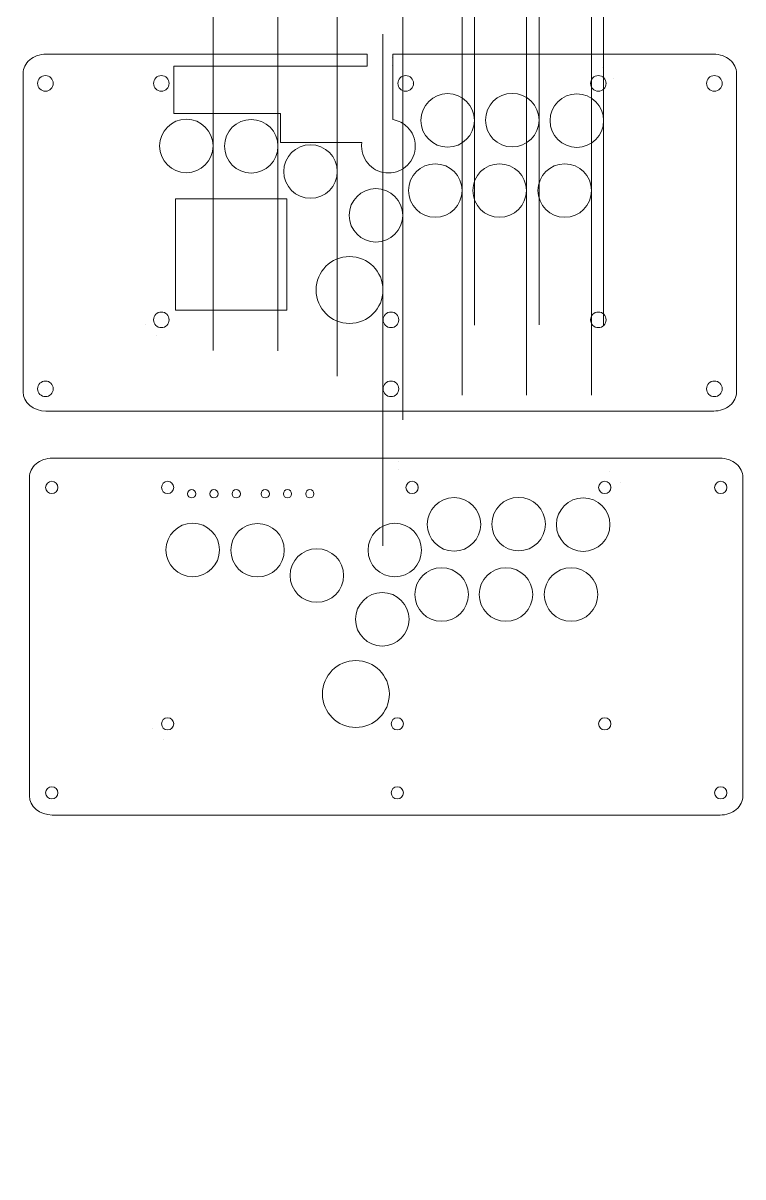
# Model space of a CAD drawing. Header units: millimetres. Extents: x 235 to 559, y -903 to 202.
# Drawn here: x 235 to 558, y -903 to -386 of the extents above; entities that cross this region are included whole.
import ezdxf

# ---------------------------------------------------------------- set-up
doc = ezdxf.new("R2010")
doc.units = ezdxf.units.MM
doc.header["$MEASUREMENT"] = 0
doc.layers.add('Layer 1', color=7, linetype='Continuous')

msp = doc.modelspace()

# ---------------------------------------------------------------- linework, layer by layer
at = {"layer": 'Layer 1', "color": 250, "lineweight": 18}
msp.add_lwpolyline([(303.4581, -514.7303), (353.4581, -514.7303), (353.4581, -464.7303), (303.4581, -464.7303), (303.4581, -514.7303)], close=True, dxfattribs=at)
msp.add_lwpolyline([(303.4581, -514.7303), (353.4581, -514.7303), (353.4581, -464.7303), (303.4581, -464.7303), (303.4581, -514.7303)], close=True, dxfattribs=at)
at = {"layer": 'Layer 1', "lineweight": 9}
for points, knots in [([(396.5806, -505.6589), (396.5806, -497.3746), (389.8649, -490.6589), (381.5806, -490.6589), (373.2964, -490.6589), (366.5806, -497.3746), (366.5806, -505.6589), (366.5806, -513.9431), (373.2963, -520.6589), (381.5805, -520.6589), (389.8648, -520.6589), (396.5806, -513.9432), (396.5806, -505.659), (396.5806, -108.0174), (396.5806, -903.3053), (396.5806, -505.6589)], [0, 0, 0, 0, 0.25, 0.25, 0.25, 0.5, 0.5, 0.5, 0.75, 0.75, 0.75, 1, 1, 1, 1.0001, 1.0001, 1.0001, 1.0001]), ([(437.5806, -429.6189), (437.5806, -422.9915), (432.208, -417.6189), (425.5806, -417.6189), (418.9532, -417.6189), (413.5806, -422.9915), (413.5806, -429.6189), (413.5806, -436.2463), (418.9531, -441.6189), (425.5806, -441.6189), (432.208, -441.6189), (437.5806, -436.2464), (437.5806, -429.619), (437.5806, -111.5038), (437.5806, -747.7341), (437.5806, -429.6189)], [0, 0, 0, 0, 0.25, 0.25, 0.25, 0.5, 0.5, 0.5, 0.75, 0.75, 0.75, 1, 1, 1, 1.0001, 1.0001, 1.0001, 1.0001]), ([(466.5506, -429.4989), (466.5506, -422.8715), (461.178, -417.4989), (454.5506, -417.4989), (447.9232, -417.4989), (442.5506, -422.8715), (442.5506, -429.4989), (442.5506, -436.1263), (447.9231, -441.4989), (454.5506, -441.4989), (461.178, -441.4989), (466.5506, -436.1264), (466.5506, -429.499), (466.5506, -111.3838), (466.5506, -747.6141), (466.5506, -429.4989)], [0, 0, 0, 0, 0.25, 0.25, 0.25, 0.5, 0.5, 0.5, 0.75, 0.75, 0.75, 1, 1, 1, 1.0001, 1.0001, 1.0001, 1.0001]), ([(495.5206, -429.7389), (495.5206, -423.1115), (490.148, -417.7389), (483.5206, -417.7389), (476.8932, -417.7389), (471.5206, -423.1115), (471.5206, -429.7389), (471.5206, -436.3663), (476.8931, -441.7389), (483.5206, -441.7389), (490.148, -441.7389), (495.5206, -436.3664), (495.5206, -429.739), (495.5206, -111.6238), (495.5206, -747.8541), (495.5206, -429.7389)], [0, 0, 0, 0, 0.25, 0.25, 0.25, 0.5, 0.5, 0.5, 0.75, 0.75, 0.75, 1, 1, 1, 1.0001, 1.0001, 1.0001, 1.0001]), ([(320.3856, -441.0889), (320.3856, -434.4615), (315.013, -429.0889), (308.3856, -429.0889), (301.7582, -429.0889), (296.3856, -434.4615), (296.3856, -441.0889), (296.3856, -447.7163), (301.7581, -453.0889), (308.3856, -453.0889), (315.013, -453.0889), (320.3856, -447.7164), (320.3856, -441.089), (320.3856, -122.9738), (320.3856, -759.2041), (320.3856, -441.0889)], [0, 0, 0, 0, 0.25, 0.25, 0.25, 0.5, 0.5, 0.5, 0.75, 0.75, 0.75, 1, 1, 1, 1.0001, 1.0001, 1.0001, 1.0001]), ([(349.4806, -441.2089), (349.4806, -434.5815), (344.108, -429.2089), (337.4806, -429.2089), (330.8532, -429.2089), (325.4806, -434.5815), (325.4806, -441.2089), (325.4806, -447.8363), (330.8531, -453.2089), (337.4806, -453.2089), (344.108, -453.2089), (349.4806, -447.8364), (349.4806, -441.209), (349.4806, -123.0938), (349.4806, -759.3241), (349.4806, -441.2089)], [0, 0, 0, 0, 0.25, 0.25, 0.25, 0.5, 0.5, 0.5, 0.75, 0.75, 0.75, 1, 1, 1, 1.0001, 1.0001, 1.0001, 1.0001]), ([(376.0806, -452.5589), (376.0806, -445.9315), (370.708, -440.5589), (364.0806, -440.5589), (357.4532, -440.5589), (352.0806, -445.9315), (352.0806, -452.5589), (352.0806, -459.1863), (357.4531, -464.5589), (364.0806, -464.5589), (370.708, -464.5589), (376.0806, -459.1864), (376.0806, -452.559), (376.0806, -134.4438), (376.0806, -770.6741), (376.0806, -452.5589)], [0, 0, 0, 0, 0.25, 0.25, 0.25, 0.5, 0.5, 0.5, 0.75, 0.75, 0.75, 1, 1, 1, 1.0001, 1.0001, 1.0001, 1.0001]), ([(432.0206, -461.0789), (432.0206, -454.4515), (426.648, -449.0789), (420.0206, -449.0789), (413.3932, -449.0789), (408.0206, -454.4515), (408.0206, -461.0789), (408.0206, -467.7063), (413.3931, -473.0789), (420.0206, -473.0789), (426.648, -473.0789), (432.0206, -467.7064), (432.0206, -461.079), (432.0206, -142.9638), (432.0206, -779.1941), (432.0206, -461.0789)], [0, 0, 0, 0, 0.25, 0.25, 0.25, 0.5, 0.5, 0.5, 0.75, 0.75, 0.75, 1, 1, 1, 1.0001, 1.0001, 1.0001, 1.0001]), ([(460.8706, -461.0789), (460.8706, -454.4515), (455.498, -449.0789), (448.8706, -449.0789), (442.2432, -449.0789), (436.8706, -454.4515), (436.8706, -461.0789), (436.8706, -467.7063), (442.2431, -473.0789), (448.8706, -473.0789), (455.498, -473.0789), (460.8706, -467.7064), (460.8706, -461.079), (460.8706, -142.9638), (460.8706, -779.1941), (460.8706, -461.0789)], [0, 0, 0, 0, 0.25, 0.25, 0.25, 0.5, 0.5, 0.5, 0.75, 0.75, 0.75, 1, 1, 1, 1.0001, 1.0001, 1.0001, 1.0001]), ([(490.0806, -461.0789), (490.0806, -454.4515), (484.708, -449.0789), (478.0806, -449.0789), (471.4532, -449.0789), (466.0806, -454.4515), (466.0806, -461.0789), (466.0806, -467.7063), (471.4531, -473.0789), (478.0806, -473.0789), (484.708, -473.0789), (490.0806, -467.7064), (490.0806, -461.079), (490.0806, -142.9638), (490.0806, -779.1941), (490.0806, -461.0789)], [0, 0, 0, 0, 0.25, 0.25, 0.25, 0.5, 0.5, 0.5, 0.75, 0.75, 0.75, 1, 1, 1, 1.0001, 1.0001, 1.0001, 1.0001]), ([(405.4106, -472.1889), (405.4106, -465.5615), (400.038, -460.1889), (393.4106, -460.1889), (386.7832, -460.1889), (381.4106, -465.5615), (381.4106, -472.1889), (381.4106, -478.8163), (386.7831, -484.1889), (393.4106, -484.1889), (400.038, -484.1889), (405.4106, -478.8164), (405.4106, -472.189), (405.4106, -154.0738), (405.4106, -790.3041), (405.4106, -472.1889)], [0, 0, 0, 0, 0.25, 0.25, 0.25, 0.5, 0.5, 0.5, 0.75, 0.75, 0.75, 1, 1, 1, 1.0001, 1.0001, 1.0001, 1.0001]), ([(389.4226, -399.9389), (389.4226, -399.9389), (245.4358, -399.9389), (245.4358, -399.9389), (242.7107, -399.9389), (240.0971, -400.8459), (238.1702, -402.4604), (236.2432, -404.0748), (235.1606, -406.2645), (235.1606, -408.5477), (235.1606, -408.5477), (235.1606, -551.3301), (235.1606, -551.3301), (235.1606, -556.0846), (239.761, -559.9389), (245.4358, -559.9389), (245.4358, -559.9389), (544.8854, -559.9389), (544.8854, -559.9389), (547.6105, -559.9389), (550.2241, -559.0319), (552.151, -557.4174), (554.078, -555.803), (555.1606, -553.6133), (555.1606, -551.3301), (555.1606, -551.3301), (555.1606, -408.5477), (555.1606, -408.5477), (555.1606, -406.2645), (554.078, -404.0748), (552.151, -402.4604), (550.2241, -400.8459), (547.6105, -399.9389), (544.8854, -399.9389), (544.8854, -399.9389), (401.0493, -399.9389), (401.0493, -399.9389)], [0, 0, 0, 0, 0.08333333, 0.08333333, 0.08333333, 0.16666667, 0.16666667, 0.16666667, 0.25, 0.25, 0.25, 0.33333333, 0.33333333, 0.33333333, 0.41666667, 0.41666667, 0.41666667, 0.5, 0.5, 0.5, 0.58333333, 0.58333333, 0.58333333, 0.66666667, 0.66666667, 0.66666667, 0.75, 0.75, 0.75, 0.83333333, 0.83333333, 0.83333333, 0.91666667, 0.91666667, 0.91666667, 1, 1, 1, 1]), ([(401.0494, -399.9389), (401.0494, -399.9389), (401.0494, -405.5993), (401.0494, -405.5993), (401.0494, -405.5993), (401.0494, -409.7274), (401.0494, -409.7274), (401.0494, -409.7274), (401.0494, -416.3591), (401.0494, -416.3591), (401.0494, -416.3591), (401.0494, -422.9909), (401.0494, -422.9909), (401.0494, -422.9909), (401.0494, -429.2079), (401.0494, -429.2079), (401.0494, -429.2079), (401.0494, -429.281), (401.0494, -429.281), (401.0646, -429.2836), (401.0797, -429.2862), (401.0949, -429.2888), (403.5879, -429.7219), (405.8178, -430.9218), (407.5328, -432.6367), (409.7112, -434.8151), (411.0587, -437.8248), (411.0587, -441.149), (411.0587, -444.4731), (409.7113, -447.4827), (407.5328, -449.6611), (405.3544, -451.8395), (402.3447, -453.187), (399.0206, -453.187), (395.6965, -453.187), (392.6868, -451.8395), (390.5084, -449.6611), (388.33, -447.4827), (386.9825, -444.473), (386.9825, -441.1489), (386.9825, -440.591), (387.0204, -440.0418), (387.094, -439.5036), (387.094, -439.5036), (386.7963, -439.5032), (386.7963, -439.5032), (386.7963, -439.5032), (384.7655, -439.5032), (384.7655, -439.5032), (384.7655, -439.5032), (376.49, -439.5032), (376.49, -439.5032), (376.49, -439.5032), (350.5491, -439.5032), (350.5491, -439.5032), (350.5491, -439.5032), (350.5491, -426.5011), (350.5491, -426.5011), (350.5491, -426.5011), (302.8117, -426.5011), (302.8117, -426.5011), (302.8117, -426.5011), (302.8117, -405.2393), (302.8117, -405.2393), (302.8117, -405.2393), (389.4226, -405.2393), (389.4226, -405.2393), (389.4226, -405.2393), (389.4226, -399.9389), (389.4226, -399.9389)], [0, 0, 0, 0, 0.04347826, 0.04347826, 0.04347826, 0.08695652, 0.08695652, 0.08695652, 0.13043478, 0.13043478, 0.13043478, 0.17391304, 0.17391304, 0.17391304, 0.2173913, 0.2173913, 0.2173913, 0.26086957, 0.26086957, 0.26086957, 0.30434783, 0.30434783, 0.30434783, 0.34782609, 0.34782609, 0.34782609, 0.39130435, 0.39130435, 0.39130435, 0.43478261, 0.43478261, 0.43478261, 0.47826087, 0.47826087, 0.47826087, 0.52173913, 0.52173913, 0.52173913, 0.56521739, 0.56521739, 0.56521739, 0.60869565, 0.60869565, 0.60869565, 0.65217391, 0.65217391, 0.65217391, 0.69565217, 0.69565217, 0.69565217, 0.73913043, 0.73913043, 0.73913043, 0.7826087, 0.7826087, 0.7826087, 0.82608696, 0.82608696, 0.82608696, 0.86956522, 0.86956522, 0.86956522, 0.91304348, 0.91304348, 0.91304348, 0.95652174, 0.95652174, 0.95652174, 1, 1, 1, 1]), ([(248.6923, -413.0389), (248.6923, -411.1059), (247.1253, -409.5389), (245.1923, -409.5389), (243.2593, -409.5389), (241.6923, -411.1059), (241.6923, -413.0389), (241.6923, -414.9719), (243.2593, -416.5389), (245.1923, -416.5389), (247.1253, -416.5389), (248.6923, -414.9719), (248.6923, -413.0389)], [0, 0, 0, 0, 0.25, 0.25, 0.25, 0.5, 0.5, 0.5, 0.75, 0.75, 0.75, 1, 1, 1, 1]), ([(300.6606, -413.0389), (300.6606, -411.1059), (299.0936, -409.5389), (297.1606, -409.5389), (295.2276, -409.5389), (293.6606, -411.1059), (293.6606, -413.0389), (293.6606, -414.9719), (295.2276, -416.5389), (297.1606, -416.5389), (299.0936, -416.5389), (300.6606, -414.9719), (300.6606, -413.0389)], [0, 0, 0, 0, 0.25, 0.25, 0.25, 0.5, 0.5, 0.5, 0.75, 0.75, 0.75, 1, 1, 1, 1]), ([(410.2606, -413.0389), (410.2606, -411.1059), (408.6936, -409.5389), (406.7606, -409.5389), (404.8276, -409.5389), (403.2606, -411.1059), (403.2606, -413.0389), (403.2606, -414.9719), (404.8276, -416.5389), (406.7606, -416.5389), (408.6936, -416.5389), (410.2606, -414.9719), (410.2606, -413.0389)], [0, 0, 0, 0, 0.25, 0.25, 0.25, 0.5, 0.5, 0.5, 0.75, 0.75, 0.75, 1, 1, 1, 1]), ([(496.6606, -413.0389), (496.6606, -411.1059), (495.0936, -409.5389), (493.1606, -409.5389), (491.2276, -409.5389), (489.6606, -411.1059), (489.6606, -413.0389), (489.6606, -414.9719), (491.2276, -416.5389), (493.1606, -416.5389), (495.0936, -416.5389), (496.6606, -414.9719), (496.6606, -413.0389)], [0, 0, 0, 0, 0.25, 0.25, 0.25, 0.5, 0.5, 0.5, 0.75, 0.75, 0.75, 1, 1, 1, 1]), ([(548.6923, -413.0389), (548.6923, -411.1059), (547.1253, -409.5389), (545.1923, -409.5389), (543.2593, -409.5389), (541.6923, -411.1059), (541.6923, -413.0389), (541.6923, -414.9719), (543.2593, -416.5389), (545.1923, -416.5389), (547.1253, -416.5389), (548.6923, -414.9719), (548.6923, -413.0389)], [0, 0, 0, 0, 0.25, 0.25, 0.25, 0.5, 0.5, 0.5, 0.75, 0.75, 0.75, 1, 1, 1, 1]), ([(300.6606, -519.0389), (300.6606, -517.1059), (299.0936, -515.5389), (297.1606, -515.5389), (295.2276, -515.5389), (293.6606, -517.1059), (293.6606, -519.0389), (293.6606, -520.9719), (295.2276, -522.5389), (297.1606, -522.5389), (299.0936, -522.5389), (300.6606, -520.9719), (300.6606, -519.0389)], [0, 0, 0, 0, 0.25, 0.25, 0.25, 0.5, 0.5, 0.5, 0.75, 0.75, 0.75, 1, 1, 1, 1]), ([(300.6606, -519.0389), (300.6606, -517.1059), (299.0936, -515.5389), (297.1606, -515.5389), (295.2276, -515.5389), (293.6606, -517.1059), (293.6606, -519.0389), (293.6606, -520.9719), (295.2276, -522.5389), (297.1606, -522.5389), (299.0936, -522.5389), (300.6606, -520.9719), (300.6606, -519.0389)], [0, 0, 0, 0, 0.25, 0.25, 0.25, 0.5, 0.5, 0.5, 0.75, 0.75, 0.75, 1, 1, 1, 1]), ([(403.6606, -519.0389), (403.6606, -517.1059), (402.0936, -515.5389), (400.1606, -515.5389), (398.2276, -515.5389), (396.6606, -517.1059), (396.6606, -519.0389), (396.6606, -520.9719), (398.2276, -522.5389), (400.1606, -522.5389), (402.0936, -522.5389), (403.6606, -520.9719), (403.6606, -519.0389)], [0, 0, 0, 0, 0.25, 0.25, 0.25, 0.5, 0.5, 0.5, 0.75, 0.75, 0.75, 1, 1, 1, 1]), ([(496.6606, -519.0389), (496.6606, -517.1059), (495.0936, -515.5389), (493.1606, -515.5389), (491.2276, -515.5389), (489.6606, -517.1059), (489.6606, -519.0389), (489.6606, -520.9719), (491.2276, -522.5389), (493.1606, -522.5389), (495.0936, -522.5389), (496.6606, -520.9719), (496.6606, -519.0389)], [0, 0, 0, 0, 0.25, 0.25, 0.25, 0.5, 0.5, 0.5, 0.75, 0.75, 0.75, 1, 1, 1, 1]), ([(248.6923, -549.9708), (248.6923, -548.0378), (247.1253, -546.4708), (245.1923, -546.4708), (243.2593, -546.4708), (241.6923, -548.0378), (241.6923, -549.9708), (241.6923, -551.9038), (243.2593, -553.4708), (245.1923, -553.4708), (247.1253, -553.4708), (248.6923, -551.9038), (248.6923, -549.9708)], [0, 0, 0, 0, 0.25, 0.25, 0.25, 0.5, 0.5, 0.5, 0.75, 0.75, 0.75, 1, 1, 1, 1]), ([(403.6606, -549.9693), (403.6606, -548.0363), (402.0936, -546.4693), (400.1606, -546.4693), (398.2276, -546.4693), (396.6606, -548.0363), (396.6606, -549.9693), (396.6606, -551.9023), (398.2276, -553.4693), (400.1606, -553.4693), (402.0936, -553.4693), (403.6606, -551.9023), (403.6606, -549.9693)], [0, 0, 0, 0, 0.25, 0.25, 0.25, 0.5, 0.5, 0.5, 0.75, 0.75, 0.75, 1, 1, 1, 1]), ([(548.6923, -549.9693), (548.6923, -548.0363), (547.1253, -546.4693), (545.1923, -546.4693), (543.2593, -546.4693), (541.6923, -548.0363), (541.6923, -549.9693), (541.6923, -551.9023), (543.2593, -553.4693), (545.1923, -553.4693), (547.1253, -553.4693), (548.6923, -551.9023), (548.6923, -549.9693)], [0, 0, 0, 0, 0.25, 0.25, 0.25, 0.5, 0.5, 0.5, 0.75, 0.75, 0.75, 1, 1, 1, 1]), ([(248.283, -581.0639), (245.5579, -581.0639), (242.9443, -581.9709), (241.0174, -583.5854), (239.0904, -585.1998), (238.0078, -587.3895), (238.0078, -589.6727), (238.0078, -589.6727), (238.0078, -732.4551), (238.0078, -732.4551), (238.0078, -737.2096), (242.6082, -741.0639), (248.283, -741.0639), (248.283, -741.0639), (547.7326, -741.0639), (547.7326, -741.0639), (550.4577, -741.0639), (553.0713, -740.1569), (554.9982, -738.5424), (556.9252, -736.928), (558.0078, -734.7383), (558.0078, -732.4551), (558.0078, -732.4551), (558.0078, -589.6727), (558.0078, -589.6727), (558.0078, -587.3895), (556.9252, -585.1998), (554.9982, -583.5854), (553.0713, -581.9709), (550.4577, -581.0639), (547.7326, -581.0639), (547.7326, -581.0639), (248.283, -581.0639), (248.283, -581.0639)], [0, 0, 0, 0, 0.09090909, 0.09090909, 0.09090909, 0.18181818, 0.18181818, 0.18181818, 0.27272727, 0.27272727, 0.27272727, 0.36363636, 0.36363636, 0.36363636, 0.45454545, 0.45454545, 0.45454545, 0.54545455, 0.54545455, 0.54545455, 0.63636364, 0.63636364, 0.63636364, 0.72727273, 0.72727273, 0.72727273, 0.81818182, 0.81818182, 0.81818182, 0.90909091, 0.90909091, 0.90909091, 1, 1, 1, 1]), ([(250.7895, -594.1639), (250.7895, -592.6451), (249.5583, -591.4139), (248.0395, -591.4139), (246.5207, -591.4139), (245.2895, -592.6451), (245.2895, -594.1639), (245.2895, -595.6827), (246.5207, -596.9139), (248.0395, -596.9139), (249.5583, -596.9139), (250.7895, -595.6827), (250.7895, -594.1639)], [0, 0, 0, 0, 0.25, 0.25, 0.25, 0.5, 0.5, 0.5, 0.75, 0.75, 0.75, 1, 1, 1, 1]), ([(302.7578, -594.1639), (302.7578, -592.6451), (301.5266, -591.4139), (300.0078, -591.4139), (298.489, -591.4139), (297.2578, -592.6451), (297.2578, -594.1639), (297.2578, -595.6827), (298.489, -596.9139), (300.0078, -596.9139), (301.5266, -596.9139), (302.7578, -595.6827), (302.7578, -594.1639)], [0, 0, 0, 0, 0.25, 0.25, 0.25, 0.5, 0.5, 0.5, 0.75, 0.75, 0.75, 1, 1, 1, 1]), ([(412.3578, -594.1639), (412.3578, -592.6451), (411.1266, -591.4139), (409.6078, -591.4139), (408.089, -591.4139), (406.8578, -592.6451), (406.8578, -594.1639), (406.8578, -595.6827), (408.089, -596.9139), (409.6078, -596.9139), (411.1266, -596.9139), (412.3578, -595.6827), (412.3578, -594.1639)], [0, 0, 0, 0, 0.25, 0.25, 0.25, 0.5, 0.5, 0.5, 0.75, 0.75, 0.75, 1, 1, 1, 1]), ([(498.7578, -594.1639), (498.7578, -592.6451), (497.5266, -591.4139), (496.0078, -591.4139), (494.489, -591.4139), (493.2578, -592.6451), (493.2578, -594.1639), (493.2578, -595.6827), (494.489, -596.9139), (496.0078, -596.9139), (497.5266, -596.9139), (498.7578, -595.6827), (498.7578, -594.1639)], [0, 0, 0, 0, 0.25, 0.25, 0.25, 0.5, 0.5, 0.5, 0.75, 0.75, 0.75, 1, 1, 1, 1]), ([(550.7895, -594.1639), (550.7895, -592.6451), (549.5583, -591.4139), (548.0395, -591.4139), (546.5207, -591.4139), (545.2895, -592.6451), (545.2895, -594.1639), (545.2895, -595.6827), (546.5207, -596.9139), (548.0395, -596.9139), (549.5583, -596.9139), (550.7895, -595.6827), (550.7895, -594.1639)], [0, 0, 0, 0, 0.25, 0.25, 0.25, 0.5, 0.5, 0.5, 0.75, 0.75, 0.75, 1, 1, 1, 1]), ([(312.6078, -597.0139), (312.6078, -595.9922), (311.7795, -595.1639), (310.7578, -595.1639), (309.7361, -595.1639), (308.9078, -595.9922), (308.9078, -597.0139), (308.9078, -598.0356), (309.7361, -598.8639), (310.7578, -598.8639), (311.7795, -598.8639), (312.6078, -598.0356), (312.6078, -597.0139)], [0, 0, 0, 0, 0.25, 0.25, 0.25, 0.5, 0.5, 0.5, 0.75, 0.75, 0.75, 1, 1, 1, 1]), ([(322.6078, -597.0139), (322.6078, -595.9922), (321.7795, -595.1639), (320.7578, -595.1639), (319.7361, -595.1639), (318.9078, -595.9922), (318.9078, -597.0139), (318.9078, -598.0356), (319.7361, -598.8639), (320.7578, -598.8639), (321.7795, -598.8639), (322.6078, -598.0356), (322.6078, -597.0139)], [0, 0, 0, 0, 0.25, 0.25, 0.25, 0.5, 0.5, 0.5, 0.75, 0.75, 0.75, 1, 1, 1, 1]), ([(332.6078, -597.0139), (332.6078, -595.9922), (331.7795, -595.1639), (330.7578, -595.1639), (329.7361, -595.1639), (328.9078, -595.9922), (328.9078, -597.0139), (328.9078, -598.0356), (329.7361, -598.8639), (330.7578, -598.8639), (331.7795, -598.8639), (332.6078, -598.0356), (332.6078, -597.0139)], [0, 0, 0, 0, 0.25, 0.25, 0.25, 0.5, 0.5, 0.5, 0.75, 0.75, 0.75, 1, 1, 1, 1]), ([(345.6078, -597.0139), (345.6078, -595.9922), (344.7795, -595.1639), (343.7578, -595.1639), (342.7361, -595.1639), (341.9078, -595.9922), (341.9078, -597.0139), (341.9078, -598.0356), (342.7361, -598.8639), (343.7578, -598.8639), (344.7795, -598.8639), (345.6078, -598.0356), (345.6078, -597.0139)], [0, 0, 0, 0, 0.25, 0.25, 0.25, 0.5, 0.5, 0.5, 0.75, 0.75, 0.75, 1, 1, 1, 1]), ([(355.6078, -597.0139), (355.6078, -595.9922), (354.7795, -595.1639), (353.7578, -595.1639), (352.7361, -595.1639), (351.9078, -595.9922), (351.9078, -597.0139), (351.9078, -598.0356), (352.7361, -598.8639), (353.7578, -598.8639), (354.7795, -598.8639), (355.6078, -598.0356), (355.6078, -597.0139)], [0, 0, 0, 0, 0.25, 0.25, 0.25, 0.5, 0.5, 0.5, 0.75, 0.75, 0.75, 1, 1, 1, 1]), ([(365.6078, -597.0139), (365.6078, -595.9922), (364.7795, -595.1639), (363.7578, -595.1639), (362.7361, -595.1639), (361.9078, -595.9922), (361.9078, -597.0139), (361.9078, -598.0356), (362.7361, -598.8639), (363.7578, -598.8639), (364.7795, -598.8639), (365.6078, -598.0356), (365.6078, -597.0139)], [0, 0, 0, 0, 0.25, 0.25, 0.25, 0.5, 0.5, 0.5, 0.75, 0.75, 0.75, 1, 1, 1, 1]), ([(440.4278, -610.7439), (440.4278, -604.1165), (435.0552, -598.7439), (428.4278, -598.7439), (421.8004, -598.7439), (416.4278, -604.1165), (416.4278, -610.7439), (416.4278, -617.3713), (421.8003, -622.7439), (428.4278, -622.7439), (435.0552, -622.7439), (440.4278, -617.3714), (440.4278, -610.7439)], [0, 0, 0, 0, 0.25, 0.25, 0.25, 0.5, 0.5, 0.5, 0.75, 0.75, 0.75, 1, 1, 1, 1]), ([(469.3978, -610.6239), (469.3978, -603.9965), (464.0252, -598.6239), (457.3978, -598.6239), (450.7704, -598.6239), (445.3978, -603.9965), (445.3978, -610.6239), (445.3978, -617.2513), (450.7703, -622.6239), (457.3978, -622.6239), (464.0252, -622.6239), (469.3978, -617.2514), (469.3978, -610.6239)], [0, 0, 0, 0, 0.25, 0.25, 0.25, 0.5, 0.5, 0.5, 0.75, 0.75, 0.75, 1, 1, 1, 1]), ([(498.3678, -610.8639), (498.3678, -604.2365), (492.9952, -598.8639), (486.3678, -598.8639), (479.7404, -598.8639), (474.3678, -604.2365), (474.3678, -610.8639), (474.3678, -617.4913), (479.7403, -622.8639), (486.3678, -622.8639), (492.9952, -622.8639), (498.3678, -617.4914), (498.3678, -610.8639)], [0, 0, 0, 0, 0.25, 0.25, 0.25, 0.5, 0.5, 0.5, 0.75, 0.75, 0.75, 1, 1, 1, 1]), ([(323.2328, -622.2139), (323.2328, -615.5865), (317.8602, -610.2139), (311.2328, -610.2139), (304.6054, -610.2139), (299.2328, -615.5865), (299.2328, -622.2139), (299.2328, -628.8413), (304.6053, -634.2139), (311.2328, -634.2139), (317.8602, -634.2139), (323.2328, -628.8414), (323.2328, -622.2139)], [0, 0, 0, 0, 0.25, 0.25, 0.25, 0.5, 0.5, 0.5, 0.75, 0.75, 0.75, 1, 1, 1, 1]), ([(352.3278, -622.3339), (352.3278, -615.7065), (346.9552, -610.3339), (340.3278, -610.3339), (333.7004, -610.3339), (328.3278, -615.7065), (328.3278, -622.3339), (328.3278, -628.9613), (333.7003, -634.3339), (340.3278, -634.3339), (346.9552, -634.3339), (352.3278, -628.9614), (352.3278, -622.3339)], [0, 0, 0, 0, 0.25, 0.25, 0.25, 0.5, 0.5, 0.5, 0.75, 0.75, 0.75, 1, 1, 1, 1]), ([(413.8678, -622.2739), (413.8678, -615.6465), (408.4952, -610.2739), (401.8678, -610.2739), (395.2404, -610.2739), (389.8678, -615.6465), (389.8678, -622.2739), (389.8678, -628.9013), (395.2403, -634.2739), (401.8678, -634.2739), (408.4952, -634.2739), (413.8678, -628.9014), (413.8678, -622.2739)], [0, 0, 0, 0, 0.25, 0.25, 0.25, 0.5, 0.5, 0.5, 0.75, 0.75, 0.75, 1, 1, 1, 1]), ([(378.9278, -633.6839), (378.9278, -627.0565), (373.5552, -621.6839), (366.9278, -621.6839), (360.3004, -621.6839), (354.9278, -627.0565), (354.9278, -633.6839), (354.9278, -640.3113), (360.3003, -645.6839), (366.9278, -645.6839), (373.5552, -645.6839), (378.9278, -640.3114), (378.9278, -633.6839)], [0, 0, 0, 0, 0.25, 0.25, 0.25, 0.5, 0.5, 0.5, 0.75, 0.75, 0.75, 1, 1, 1, 1]), ([(434.8678, -642.2039), (434.8678, -635.5765), (429.4952, -630.2039), (422.8678, -630.2039), (416.2404, -630.2039), (410.8678, -635.5765), (410.8678, -642.2039), (410.8678, -648.8313), (416.2403, -654.2039), (422.8678, -654.2039), (429.4952, -654.2039), (434.8678, -648.8314), (434.8678, -642.2039)], [0, 0, 0, 0, 0.25, 0.25, 0.25, 0.5, 0.5, 0.5, 0.75, 0.75, 0.75, 1, 1, 1, 1]), ([(463.7178, -642.2039), (463.7178, -635.5765), (458.3452, -630.2039), (451.7178, -630.2039), (445.0904, -630.2039), (439.7178, -635.5765), (439.7178, -642.2039), (439.7178, -648.8313), (445.0903, -654.2039), (451.7178, -654.2039), (458.3452, -654.2039), (463.7178, -648.8314), (463.7178, -642.2039)], [0, 0, 0, 0, 0.25, 0.25, 0.25, 0.5, 0.5, 0.5, 0.75, 0.75, 0.75, 1, 1, 1, 1]), ([(492.9278, -642.2039), (492.9278, -635.5765), (487.5552, -630.2039), (480.9278, -630.2039), (474.3004, -630.2039), (468.9278, -635.5765), (468.9278, -642.2039), (468.9278, -648.8313), (474.3003, -654.2039), (480.9278, -654.2039), (487.5552, -654.2039), (492.9278, -648.8314), (492.9278, -642.2039)], [0, 0, 0, 0, 0.25, 0.25, 0.25, 0.5, 0.5, 0.5, 0.75, 0.75, 0.75, 1, 1, 1, 1]), ([(408.2578, -653.3139), (408.2578, -646.6865), (402.8852, -641.3139), (396.2578, -641.3139), (389.6304, -641.3139), (384.2578, -646.6865), (384.2578, -653.3139), (384.2578, -659.9413), (389.6303, -665.3139), (396.2578, -665.3139), (402.8852, -665.3139), (408.2578, -659.9414), (408.2578, -653.3139)], [0, 0, 0, 0, 0.25, 0.25, 0.25, 0.5, 0.5, 0.5, 0.75, 0.75, 0.75, 1, 1, 1, 1]), ([(399.4278, -686.7839), (399.4278, -678.4996), (392.7121, -671.7839), (384.4278, -671.7839), (376.1436, -671.7839), (369.4278, -678.4996), (369.4278, -686.7839), (369.4278, -695.0681), (376.1435, -701.7839), (384.4277, -701.7839), (392.712, -701.7839), (399.4278, -695.0682), (399.4278, -686.7839)], [0, 0, 0, 0, 0.25, 0.25, 0.25, 0.5, 0.5, 0.5, 0.75, 0.75, 0.75, 1, 1, 1, 1]), ([(302.7578, -700.1639), (302.7578, -698.6451), (301.5266, -697.4139), (300.0078, -697.4139), (298.489, -697.4139), (297.2578, -698.6451), (297.2578, -700.1639), (297.2578, -701.6827), (298.489, -702.9139), (300.0078, -702.9139), (301.5266, -702.9139), (302.7578, -701.6827), (302.7578, -700.1639)], [0, 0, 0, 0, 0.25, 0.25, 0.25, 0.5, 0.5, 0.5, 0.75, 0.75, 0.75, 1, 1, 1, 1]), ([(405.7578, -700.1639), (405.7578, -698.6451), (404.5266, -697.4139), (403.0078, -697.4139), (401.489, -697.4139), (400.2578, -698.6451), (400.2578, -700.1639), (400.2578, -701.6827), (401.489, -702.9139), (403.0078, -702.9139), (404.5266, -702.9139), (405.7578, -701.6827), (405.7578, -700.1639)], [0, 0, 0, 0, 0.25, 0.25, 0.25, 0.5, 0.5, 0.5, 0.75, 0.75, 0.75, 1, 1, 1, 1]), ([(498.7578, -700.1639), (498.7578, -698.6451), (497.5266, -697.4139), (496.0078, -697.4139), (494.489, -697.4139), (493.2578, -698.6451), (493.2578, -700.1639), (493.2578, -701.6827), (494.489, -702.9139), (496.0078, -702.9139), (497.5266, -702.9139), (498.7578, -701.6827), (498.7578, -700.1639)], [0, 0, 0, 0, 0.25, 0.25, 0.25, 0.5, 0.5, 0.5, 0.75, 0.75, 0.75, 1, 1, 1, 1]), ([(250.7895, -731.0958), (250.7895, -729.577), (249.5583, -728.3458), (248.0395, -728.3458), (246.5207, -728.3458), (245.2895, -729.577), (245.2895, -731.0958), (245.2895, -732.6146), (246.5207, -733.8458), (248.0395, -733.8458), (249.5583, -733.8458), (250.7895, -732.6146), (250.7895, -731.0958)], [0, 0, 0, 0, 0.25, 0.25, 0.25, 0.5, 0.5, 0.5, 0.75, 0.75, 0.75, 1, 1, 1, 1]), ([(405.7578, -731.0943), (405.7578, -729.5755), (404.5266, -728.3443), (403.0078, -728.3443), (401.489, -728.3443), (400.2578, -729.5755), (400.2578, -731.0943), (400.2578, -732.6131), (401.489, -733.8443), (403.0078, -733.8443), (404.5266, -733.8443), (405.7578, -732.6131), (405.7578, -731.0943)], [0, 0, 0, 0, 0.25, 0.25, 0.25, 0.5, 0.5, 0.5, 0.75, 0.75, 0.75, 1, 1, 1, 1]), ([(550.7895, -731.0943), (550.7895, -729.5755), (549.5583, -728.3443), (548.0395, -728.3443), (546.5207, -728.3443), (545.2895, -729.5755), (545.2895, -731.0943), (545.2895, -732.6131), (546.5207, -733.8443), (548.0395, -733.8443), (549.5583, -733.8443), (550.7895, -732.6131), (550.7895, -731.0943)], [0, 0, 0, 0, 0.25, 0.25, 0.25, 0.5, 0.5, 0.5, 0.75, 0.75, 0.75, 1, 1, 1, 1])]:
    msp.add_open_spline(points, degree=3, knots=knots, dxfattribs=at)
for points in [[(400.6606, -401.5389), (400.6606, -401.5389), (400.6606, -401.5389), (400.6606, -401.5389)], [(400.6606, -401.5389), (400.6606, -401.5389), (400.6606, -401.5389), (400.6606, -401.5389)], [(400.6606, -405.0389), (400.6606, -405.0389), (400.6606, -405.0389), (400.6606, -405.0389)], [(400.6606, -405.0389), (400.6606, -405.0389), (400.6606, -405.0389), (400.6606, -405.0389)], [(495.1606, -406.0389), (495.1606, -406.0389), (495.1606, -406.0389), (495.1606, -406.0389)], [(495.1606, -406.0389), (495.1606, -406.0389), (495.1606, -406.0389), (495.1606, -406.0389)], [(409.9606, -413.0389), (409.9606, -413.0389), (409.9606, -413.0389), (409.9606, -413.0389)], [(409.9606, -413.0389), (409.9606, -413.0389), (409.9606, -413.0389), (409.9606, -413.0389)], [(496.3606, -413.0389), (496.3606, -413.0389), (496.3606, -413.0389), (496.3606, -413.0389)], [(496.3606, -413.0389), (496.3606, -413.0389), (496.3606, -413.0389), (496.3606, -413.0389)], [(500.1606, -411.0389), (500.1606, -411.0389), (500.1606, -411.0389), (500.1606, -411.0389)], [(500.1606, -411.0389), (500.1606, -411.0389), (500.1606, -411.0389), (500.1606, -411.0389)], [(290.1606, -521.0389), (290.1606, -521.0389), (290.1606, -521.0389), (290.1606, -521.0389)], [(290.1606, -521.0389), (290.1606, -521.0389), (290.1606, -521.0389), (290.1606, -521.0389)], [(300.3606, -519.0389), (300.3606, -519.0389), (300.3606, -519.0389), (300.3606, -519.0389)], [(300.3606, -519.0389), (300.3606, -519.0389), (300.3606, -519.0389), (300.3606, -519.0389)], [(300.3606, -519.0389), (300.3606, -519.0389), (300.3606, -519.0389), (300.3606, -519.0389)], [(300.3606, -519.0389), (300.3606, -519.0389), (300.3606, -519.0389), (300.3606, -519.0389)], [(300.3606, -519.0389), (300.3606, -519.0389), (300.3606, -519.0389), (300.3606, -519.0389)], [(300.3606, -519.0389), (300.3606, -519.0389), (300.3606, -519.0389), (300.3606, -519.0389)], [(295.1606, -526.0389), (295.1606, -526.0389), (295.1606, -526.0389), (295.1606, -526.0389)], [(295.1606, -526.0389), (295.1606, -526.0389), (295.1606, -526.0389), (295.1606, -526.0389)], [(403.5078, -582.6639), (403.5078, -582.6639), (403.5078, -582.6639), (403.5078, -582.6639)], [(403.5078, -582.6639), (403.5078, -582.6639), (403.5078, -582.6639), (403.5078, -582.6639)], [(403.5078, -582.6639), (403.5078, -582.6639), (403.5078, -582.6639), (403.5078, -582.6639)], [(403.5078, -582.6639), (403.5078, -582.6639), (403.5078, -582.6639), (403.5078, -582.6639)], [(403.5078, -586.1639), (403.5078, -586.1639), (403.5078, -586.1639), (403.5078, -586.1639)], [(403.5078, -586.1639), (403.5078, -586.1639), (403.5078, -586.1639), (403.5078, -586.1639)], [(403.5078, -586.1639), (403.5078, -586.1639), (403.5078, -586.1639), (403.5078, -586.1639)], [(403.5078, -586.1639), (403.5078, -586.1639), (403.5078, -586.1639), (403.5078, -586.1639)], [(498.0078, -587.1639), (498.0078, -587.1639), (498.0078, -587.1639), (498.0078, -587.1639)], [(498.0078, -587.1639), (498.0078, -587.1639), (498.0078, -587.1639), (498.0078, -587.1639)], [(498.0078, -587.1639), (498.0078, -587.1639), (498.0078, -587.1639), (498.0078, -587.1639)], [(498.0078, -587.1639), (498.0078, -587.1639), (498.0078, -587.1639), (498.0078, -587.1639)], [(412.1221, -594.1639), (412.1221, -594.1639), (412.1221, -594.1639), (412.1221, -594.1639)], [(412.1221, -594.1639), (412.1221, -594.1639), (412.1221, -594.1639), (412.1221, -594.1639)], [(412.1221, -594.1639), (412.1221, -594.1639), (412.1221, -594.1639), (412.1221, -594.1639)], [(412.1221, -594.1639), (412.1221, -594.1639), (412.1221, -594.1639), (412.1221, -594.1639)], [(499.2078, -594.1639), (499.2078, -594.1639), (499.2078, -594.1639), (499.2078, -594.1639)], [(499.2078, -594.1639), (499.2078, -594.1639), (499.2078, -594.1639), (499.2078, -594.1639)], [(499.2078, -594.1639), (499.2078, -594.1639), (499.2078, -594.1639), (499.2078, -594.1639)], [(499.2078, -594.1639), (499.2078, -594.1639), (499.2078, -594.1639), (499.2078, -594.1639)], [(503.0078, -592.1639), (503.0078, -592.1639), (503.0078, -592.1639), (503.0078, -592.1639)], [(503.0078, -592.1639), (503.0078, -592.1639), (503.0078, -592.1639), (503.0078, -592.1639)], [(503.0078, -592.1639), (503.0078, -592.1639), (503.0078, -592.1639), (503.0078, -592.1639)], [(503.0078, -592.1639), (503.0078, -592.1639), (503.0078, -592.1639), (503.0078, -592.1639)], [(293.0078, -702.1639), (293.0078, -702.1639), (293.0078, -702.1639), (293.0078, -702.1639)], [(293.0078, -702.1639), (293.0078, -702.1639), (293.0078, -702.1639), (293.0078, -702.1639)], [(293.0078, -702.1639), (293.0078, -702.1639), (293.0078, -702.1639), (293.0078, -702.1639)], [(293.0078, -702.1639), (293.0078, -702.1639), (293.0078, -702.1639), (293.0078, -702.1639)], [(303.2078, -700.1639), (303.2078, -700.1639), (303.2078, -700.1639), (303.2078, -700.1639)], [(303.2078, -700.1639), (303.2078, -700.1639), (303.2078, -700.1639), (303.2078, -700.1639)], [(303.2078, -700.1639), (303.2078, -700.1639), (303.2078, -700.1639), (303.2078, -700.1639)], [(303.2078, -700.1639), (303.2078, -700.1639), (303.2078, -700.1639), (303.2078, -700.1639)], [(298.0078, -707.1639), (298.0078, -707.1639), (298.0078, -707.1639), (298.0078, -707.1639)], [(298.0078, -707.1639), (298.0078, -707.1639), (298.0078, -707.1639), (298.0078, -707.1639)], [(298.0078, -707.1639), (298.0078, -707.1639), (298.0078, -707.1639), (298.0078, -707.1639)], [(298.0078, -707.1639), (298.0078, -707.1639), (298.0078, -707.1639), (298.0078, -707.1639)]]:
    msp.add_open_spline(points, degree=3, dxfattribs=at)

doc.saveas('drawing.dxf')
